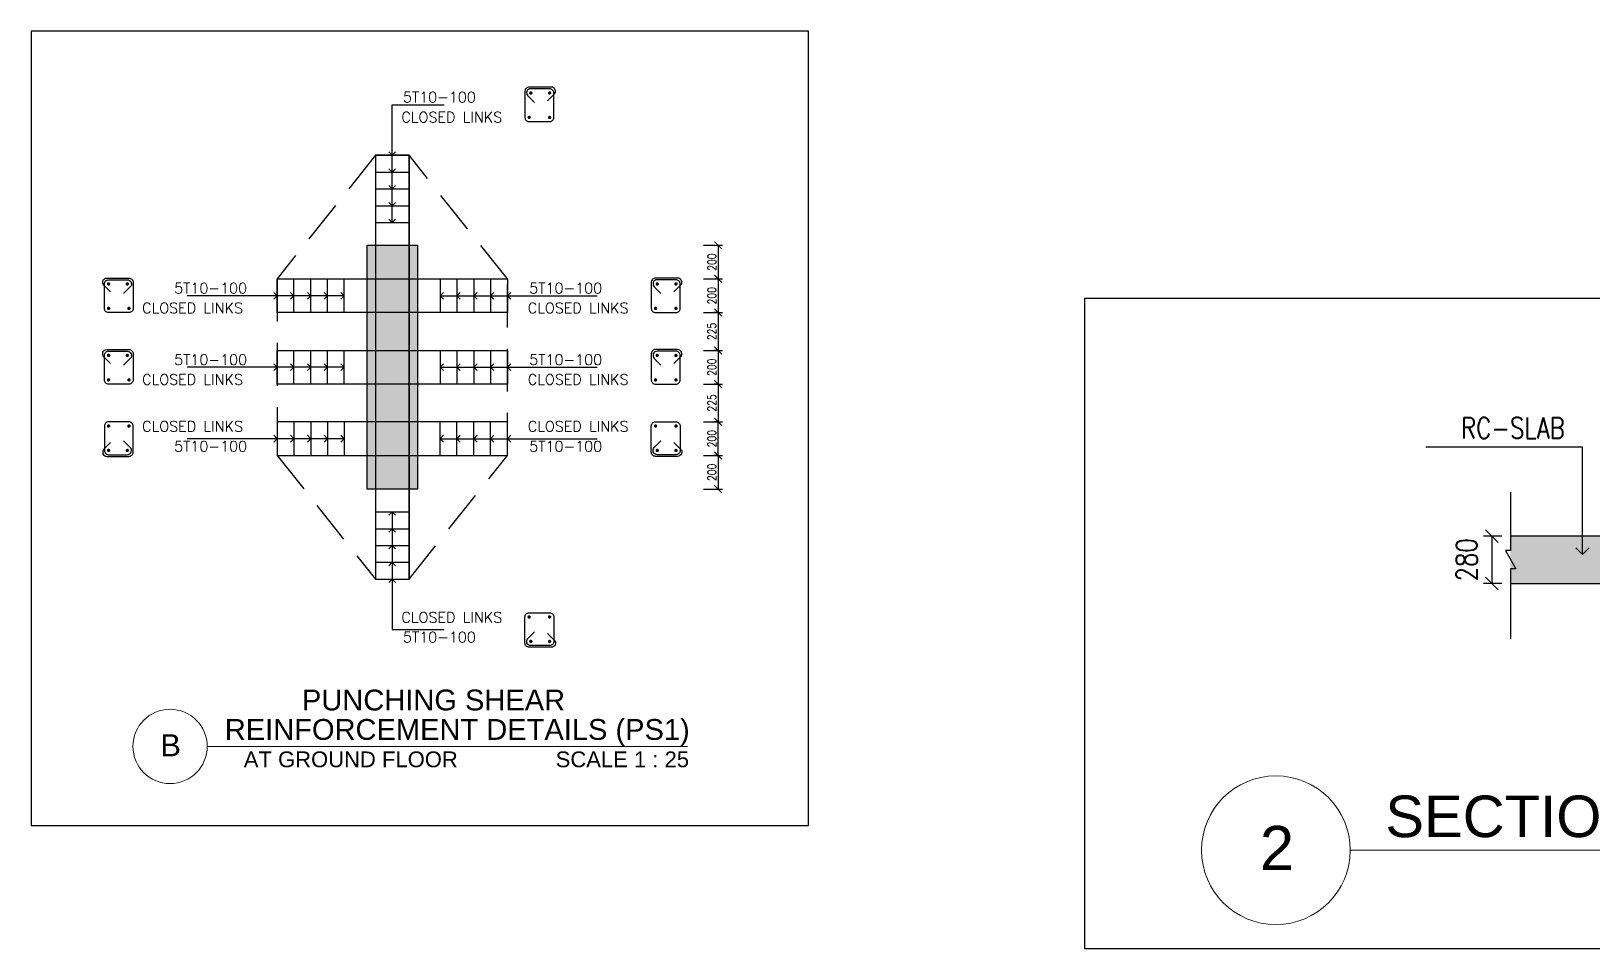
# Model space of a CAD drawing. Header units: inches. Extents: x -1387 to 66769, y -34670 to 11651.
# Drawn here: x 12350 to 21640, y -34027 to -28572 of the extents above; entities that cross this region are included whole.
import ezdxf
from ezdxf import colors
from ezdxf.entities.mleader import LeaderData, LeaderLine
from ezdxf.enums import TextEntityAlignment as Align
from ezdxf.math import Vec2, Vec3

# ---------------------------------------------------------------- set-up
doc = ezdxf.new("R2010")
doc.units = ezdxf.units.IN
doc.header["$MEASUREMENT"] = 0
doc.linetypes.add('2nd Basement Framing Plan$0$HIDDEN', pattern=[9.525, 6.35, -3.175])
for name, color, linetype in [('-frame', 1, 'Continuous'), ('2nd Basement Framing Plan$0$S-CONC-PATT', 250, 'Continuous'), ('2nd Basement Framing Plan$0$S-DT-DIMS', 7, 'Continuous'), ('2nd Basement Framing Plan$0$S-RBAR', 4, 'Continuous'), ('2nd Basement Framing Plan$0$S-RBAR-SEC', 4, 'Continuous'), ('2nd Basement Framing Plan$0$XS-DT-LEADER', 43, 'Continuous'), ('2nd Basement Framing Plan$0$XS-DT-TEXT', 91, 'Continuous'), ('3rd- Floor Framing Plan$0$S-CON-SEC', 2, 'Continuous'), ('3rd- Floor Framing Plan$0$S-DT-DIMS', 7, 'Continuous'), ('3rd- Floor Framing Plan$0$S-DT-LEADER', 43, 'Continuous'), ('3rd- Floor Framing Plan$0$S-DT-TEXT', 91, 'Continuous'), ('3rd- Floor Framing Plan$0$S-SLAB-EDGE', 3, 'Continuous'), ('3rd- Floor Framing Plan$0$S-SLAB-PATT', 8, 'Continuous')]:
    doc.layers.add(name, color=color, linetype=linetype)
doc.layers.add('2nd Basement Framing Plan$0$S-TEXT-SUB TITLE', color=2, linetype='Continuous', lineweight=9)
doc.layers.add('3rd- Floor Framing Plan$0$S-TEXT-SUB TITLE', color=2, linetype='Continuous', lineweight=9)
doc.styles.add('2nd Basement Framing Plan$0$APG ROMANS 0.80', font='romans.shx', dxfattribs={"width": 0.8})
doc.styles.add('2nd Basement Framing Plan$0$XS-DOME DETAILS$0$Arial', font='arial.ttf')
doc.styles.add('2nd Basement Framing Plan$0$XS-STAIR DETAILS$0$APG ROMANS 0.80', font='romans.shx', dxfattribs={"width": 0.8})
doc.styles.add('3rd- Floor Framing Plan$0$APG ROMANS 0.80', font='romans.shx', dxfattribs={"width": 0.8})
doc.styles.add('3rd- Floor Framing Plan$0$Arial', font='arial.ttf', dxfattribs={"width": 0.8})
doc.styles.get("Standard").update_dxf_attribs({"font": 'arial.ttf'})
doc.dimstyles.new('2nd Basement Framing Plan$0$APG-STR-25 DT', dxfattribs={"dimscale": 250, "dimtxt": 0.2, "dimasz": 0.18, "dimexe": 0.1, "dimexo": 0.1, "dimgap": 0.05, "dimtad": 1, "dimdec": 0, "dimrnd": 5, "dimzin": 3, "dimdsep": 46, "dimtxsty": '2nd Basement Framing Plan$0$APG ROMANS 0.80', "dimblk": '2nd Basement Framing Plan$0$_ARCHTICK', "dimcen": 0.05, "dimclrd": 256, "dimclre": 256, "dimclrt": 2, "dimadec": 0, "dimazin": 0, "dimtfac": 1, "dimtdec": 0, "dimtofl": 0, "dimtmove": 2, "dimatfit": 3, "dimfxl": 0.35, "dimfxlon": 1, "dimtolj": 1, "dimtzin": 0, "dimarcsym": 0})
doc.dimstyles.new('3rd- Floor Framing Plan$0$APG-STR-50 DT', dxfattribs={"dimscale": 500, "dimtxt": 0.25, "dimasz": 0.15, "dimexe": 0.1, "dimexo": 0.1, "dimgap": 0.05, "dimtad": 1, "dimdec": 0, "dimrnd": 5, "dimzin": 3, "dimdsep": 46, "dimtxsty": '3rd- Floor Framing Plan$0$APG ROMANS 0.80', "dimblk": '3rd- Floor Framing Plan$0$_Oblique', "dimcen": 0.05, "dimclrd": 256, "dimclre": 256, "dimclrt": 2, "dimadec": 0, "dimazin": 0, "dimtfac": 1, "dimtdec": 0, "dimtofl": 0, "dimtmove": 2, "dimatfit": 3, "dimfxl": 0.35, "dimfxlon": 1, "dimtolj": 1, "dimtzin": 0, "dimarcsym": 0})

# ---------------------------------------------------------------- blocks, each defined once
blk = doc.blocks.new('*U13')
at = {"color": 0}
blk.add_line((0.589, 0), (8.211, 0), dxfattribs=at)
blk.add_circle((0, 0), 0.589, dxfattribs=at)
at = {"style": '2nd Basement Framing Plan$0$XS-DOME DETAILS$0$Arial'}
blk.add_attdef('C', (0.868, 0.104), '', height=0.33, dxfattribs=at)
blk.add_attdef('A', text='', height=0.35, dxfattribs=at).set_placement((0.009, 0.018), align=Align.MIDDLE_CENTER)
blk.add_attdef('D', text='', height=0.25, dxfattribs=at).set_placement((8.233, -0.08), align=Align.TOP_RIGHT)
blk = doc.blocks.new('2nd Basement Framing Plan$0$XS-STAIR DETAILS$0$_Open90')
at = {"color": 4, "linetype": 'ByBlock', "lineweight": -2}
for p, q in [((0, 0), (-1, 0)), ((-0.5, 0.5), (0, 0)), ((0, 0), (-0.5, -0.5))]:
    blk.add_line(p, q, dxfattribs=at)
blk = doc.blocks.new('2nd Basement Framing Plan$0$_ARCHTICK')
at = {"color": 0, "linetype": 'ByBlock', "const_width": 0.15}
blk.add_lwpolyline([(-0.5, -0.5), (0.5, 0.5)], dxfattribs=at)
blk = doc.blocks.new('*D62')
at = {"layer": '2nd Basement Framing Plan$0$S-DT-DIMS', "lineweight": -2, "transparency": 16777216}
for p, q in [((16349.2, -30044.3), (16461.7, -30044.3)), ((16436.7, -30044.3), (16436.7, -30244.3)), ((16349.2, -30244.3), (16461.7, -30244.3))]:
    blk.add_line(p, q, dxfattribs=at)
at = {"layer": 'DEFPOINTS', "color": 0, "transparency": 16777216}
for p in [(15183, -30044.3), (15183, -30244.3), (16436.7, -30244.3)]:
    blk.add_point(p, dxfattribs=at)
at = {"layer": '2nd Basement Framing Plan$0$S-DT-DIMS', "lineweight": -2, "transparency": 16777216, "xscale": 45, "yscale": 45, "zscale": 45}
for p, rotation in [((16436.7, -30044.3), 90), ((16436.7, -30244.3), 270)]:
    blk.add_blockref('2nd Basement Framing Plan$0$_ARCHTICK', p, dxfattribs=dict(at, rotation=rotation))
at = {"layer": '2nd Basement Framing Plan$0$S-DT-DIMS', "color": 2, "transparency": 16777216, "insert": (16399.2, -30144.3), "char_height": 50, "attachment_point": 5, "rotation": 90, "style": '2nd Basement Framing Plan$0$APG ROMANS 0.80'}
blk.add_mtext('\\A1;200', dxfattribs=at)
blk = doc.blocks.new('*D63')
at = {"layer": '2nd Basement Framing Plan$0$S-DT-DIMS', "lineweight": -2, "transparency": 16777216}
for p, q in [((16349.2, -30469.3), (16461.7, -30469.3)), ((16436.7, -30469.3), (16436.7, -30669.3)), ((16349.2, -30669.3), (16461.7, -30669.3))]:
    blk.add_line(p, q, dxfattribs=at)
at = {"layer": 'DEFPOINTS', "color": 0, "transparency": 16777216}
for p in [(15183, -30469.3), (15183, -30669.3), (16436.7, -30669.3)]:
    blk.add_point(p, dxfattribs=at)
at = {"layer": '2nd Basement Framing Plan$0$S-DT-DIMS', "lineweight": -2, "transparency": 16777216, "xscale": 45, "yscale": 45, "zscale": 45}
for p, rotation in [((16436.7, -30469.3), 90), ((16436.7, -30669.3), 270)]:
    blk.add_blockref('2nd Basement Framing Plan$0$_ARCHTICK', p, dxfattribs=dict(at, rotation=rotation))
at = {"layer": '2nd Basement Framing Plan$0$S-DT-DIMS', "color": 2, "transparency": 16777216, "insert": (16399.2, -30569.3), "char_height": 50, "attachment_point": 5, "rotation": 90, "style": '2nd Basement Framing Plan$0$APG ROMANS 0.80'}
blk.add_mtext('\\A1;200', dxfattribs=at)
blk = doc.blocks.new('*D59')
at = {"layer": '2nd Basement Framing Plan$0$S-DT-DIMS', "lineweight": -2, "transparency": 16777216}
for p, q in [((16349.2, -30894.3), (16461.7, -30894.3)), ((16436.7, -31094.3), (16436.7, -30894.3)), ((16349.2, -31094.3), (16461.7, -31094.3))]:
    blk.add_line(p, q, dxfattribs=at)
at = {"layer": 'DEFPOINTS', "color": 0, "transparency": 16777216}
for p in [(15183, -30894.3), (16436.7, -30894.3), (15183, -31094.3)]:
    blk.add_point(p, dxfattribs=at)
at = {"layer": '2nd Basement Framing Plan$0$S-DT-DIMS', "lineweight": -2, "transparency": 16777216, "xscale": 45, "yscale": 45, "zscale": 45}
for p, rotation in [((16436.7, -30894.3), 90), ((16436.7, -31094.3), 270)]:
    blk.add_blockref('2nd Basement Framing Plan$0$_ARCHTICK', p, dxfattribs=dict(at, rotation=rotation))
at = {"layer": '2nd Basement Framing Plan$0$S-DT-DIMS', "color": 2, "transparency": 16777216, "insert": (16399.2, -30994.3), "char_height": 50, "attachment_point": 5, "rotation": 90, "style": '2nd Basement Framing Plan$0$APG ROMANS 0.80'}
blk.add_mtext('\\A1;200', dxfattribs=at)
blk = doc.blocks.new('*D60')
at = {"layer": '2nd Basement Framing Plan$0$S-DT-DIMS', "lineweight": -2, "transparency": 16777216}
for p, q in [((16349.2, -29844.3), (16461.7, -29844.3)), ((16436.7, -29844.3), (16436.7, -30044.3)), ((16349.2, -30044.3), (16461.7, -30044.3))]:
    blk.add_line(p, q, dxfattribs=at)
at = {"layer": 'DEFPOINTS', "color": 0, "transparency": 16777216}
for p in [(14648, -29844.3, 0), (14648, -30044.3, 0), (16436.7, -30044.3)]:
    blk.add_point(p, dxfattribs=at)
at = {"layer": '2nd Basement Framing Plan$0$S-DT-DIMS', "lineweight": -2, "transparency": 16777216, "xscale": 45, "yscale": 45, "zscale": 45}
for p, rotation in [((16436.7, -29844.3), 90), ((16436.7, -30044.3), 270)]:
    blk.add_blockref('2nd Basement Framing Plan$0$_ARCHTICK', p, dxfattribs=dict(at, rotation=rotation))
at = {"layer": '2nd Basement Framing Plan$0$S-DT-DIMS', "color": 2, "transparency": 16777216, "insert": (16399.2, -29944.3), "char_height": 50, "attachment_point": 5, "rotation": 90, "style": '2nd Basement Framing Plan$0$APG ROMANS 0.80'}
blk.add_mtext('\\A1;200', dxfattribs=at)
blk = doc.blocks.new('*D57')
at = {"layer": '2nd Basement Framing Plan$0$S-DT-DIMS', "lineweight": -2, "transparency": 16777216}
for p, q in [((16436.7, -30244.3), (16411.7, -30244.3)), ((16436.7, -30244.3), (16436.7, -30469.3)), ((16436.7, -30469.3), (16411.7, -30469.3))]:
    blk.add_line(p, q, dxfattribs=at)
at = {"layer": 'DEFPOINTS', "color": 0, "transparency": 16777216}
for p in [(16436.7, -30244.3, 0), (16436.7, -30469.3, 0), (16436.7, -30469.3)]:
    blk.add_point(p, dxfattribs=at)
at = {"layer": '2nd Basement Framing Plan$0$S-DT-DIMS', "lineweight": -2, "transparency": 16777216, "xscale": 45, "yscale": 45, "zscale": 45}
for p, rotation in [((16436.7, -30244.3), 90), ((16436.7, -30469.3), 270)]:
    blk.add_blockref('2nd Basement Framing Plan$0$_ARCHTICK', p, dxfattribs=dict(at, rotation=rotation))
at = {"layer": '2nd Basement Framing Plan$0$S-DT-DIMS', "color": 2, "transparency": 16777216, "insert": (16399.2, -30356.8), "char_height": 50, "attachment_point": 5, "rotation": 90, "style": '2nd Basement Framing Plan$0$APG ROMANS 0.80'}
blk.add_mtext('\\A1;225', dxfattribs=at)
blk = doc.blocks.new('*D58')
at = {"layer": '2nd Basement Framing Plan$0$S-DT-DIMS', "lineweight": -2, "transparency": 16777216}
for p, q in [((16436.7, -30669.3), (16411.7, -30669.3)), ((16436.7, -30669.3), (16436.7, -30894.3)), ((16436.7, -30894.3), (16411.7, -30894.3))]:
    blk.add_line(p, q, dxfattribs=at)
at = {"layer": 'DEFPOINTS', "color": 0, "transparency": 16777216}
for p in [(16436.7, -30669.3, 0), (16436.7, -30894.3, 0), (16436.7, -30894.3)]:
    blk.add_point(p, dxfattribs=at)
at = {"layer": '2nd Basement Framing Plan$0$S-DT-DIMS', "lineweight": -2, "transparency": 16777216, "xscale": 45, "yscale": 45, "zscale": 45}
for p, rotation in [((16436.7, -30669.3), 90), ((16436.7, -30894.3), 270)]:
    blk.add_blockref('2nd Basement Framing Plan$0$_ARCHTICK', p, dxfattribs=dict(at, rotation=rotation))
at = {"layer": '2nd Basement Framing Plan$0$S-DT-DIMS', "color": 2, "transparency": 16777216, "insert": (16399.2, -30781.8), "char_height": 50, "attachment_point": 5, "rotation": 90, "style": '2nd Basement Framing Plan$0$APG ROMANS 0.80'}
blk.add_mtext('\\A1;225', dxfattribs=at)
blk = doc.blocks.new('*D61')
at = {"layer": '2nd Basement Framing Plan$0$S-DT-DIMS', "lineweight": -2, "transparency": 16777216}
for p, q in [((16436.7, -31094.3), (16411.7, -31094.3)), ((16436.7, -31094.3), (16436.7, -31294.3)), ((16349.2, -31294.3), (16461.7, -31294.3))]:
    blk.add_line(p, q, dxfattribs=at)
at = {"layer": 'DEFPOINTS', "color": 0, "transparency": 16777216}
for p in [(16436.7, -31094.3, 0), (14648, -31294.3, 0), (16436.7, -31294.3)]:
    blk.add_point(p, dxfattribs=at)
at = {"layer": '2nd Basement Framing Plan$0$S-DT-DIMS', "lineweight": -2, "transparency": 16777216, "xscale": 45, "yscale": 45, "zscale": 45}
for p, rotation in [((16436.7, -31094.3), 90), ((16436.7, -31294.3), 270)]:
    blk.add_blockref('2nd Basement Framing Plan$0$_ARCHTICK', p, dxfattribs=dict(at, rotation=rotation))
at = {"layer": '2nd Basement Framing Plan$0$S-DT-DIMS', "color": 2, "transparency": 16777216, "insert": (16399.2, -31194.3), "char_height": 50, "attachment_point": 5, "rotation": 90, "style": '2nd Basement Framing Plan$0$APG ROMANS 0.80'}
blk.add_mtext('\\A1;200', dxfattribs=at)
blk = doc.blocks.new('*U68')
at = {"color": 0}
blk.add_line((0.737, 0), (7.463, 0), dxfattribs=at)
blk.add_circle((0, 0), 0.737, dxfattribs=at)
at = {"style": '3rd- Floor Framing Plan$0$Arial'}
blk.add_attdef('C', (1.085, 0.13), '', height=0.412, dxfattribs=at)
blk.add_attdef('A', text='', height=0.438, dxfattribs=at).set_placement((0.011, 0.022), align=Align.MIDDLE_CENTER)
blk.add_attdef('D', text='', height=0.312, dxfattribs=at).set_placement((7.491, -0.1), align=Align.TOP_RIGHT)
blk = doc.blocks.new('3rd- Floor Framing Plan$0$_Open90')
at = {"color": 0, "linetype": 'ByBlock', "lineweight": -2}
for p, q in [((0, 0), (-1, 0)), ((-0.5, 0.5), (0, 0)), ((0, 0), (-0.5, -0.5))]:
    blk.add_line(p, q, dxfattribs=at)
blk = doc.blocks.new('3rd- Floor Framing Plan$0$_Oblique')
at = {"color": 0, "linetype": 'ByBlock', "lineweight": -2}
blk.add_line((-0.5, -0.5), (0.5, 0.5), dxfattribs=at)
blk = doc.blocks.new('*D74')
at = {"layer": '3rd- Floor Framing Plan$0$S-DT-DIMS', "lineweight": -2, "transparency": 16777216}
for p, q in [((21099.6, -31574.5), (20990.1, -31574.5)), ((21040.1, -31574.5), (21040.1, -31854.5)), ((21099.6, -31854.5), (20990.1, -31854.5))]:
    blk.add_line(p, q, dxfattribs=at)
at = {"layer": 'DEFPOINTS', "color": 0, "transparency": 16777216}
for p in [(21149.6, -31574.5), (21040.1, -31854.5), (21149.6, -31854.5)]:
    blk.add_point(p, dxfattribs=at)
at = {"layer": '3rd- Floor Framing Plan$0$S-DT-DIMS', "lineweight": -2, "transparency": 16777216, "xscale": 75, "yscale": 75, "zscale": 75}
for p, rotation in [((21040.1, -31574.5), 90), ((21040.1, -31854.5), 270)]:
    blk.add_blockref('3rd- Floor Framing Plan$0$_Oblique', p, dxfattribs=dict(at, rotation=rotation))
at = {"layer": '3rd- Floor Framing Plan$0$S-DT-DIMS', "color": 2, "transparency": 16777216, "insert": (20890.1, -31714.5), "char_height": 125, "attachment_point": 5, "rotation": 90, "style": '3rd- Floor Framing Plan$0$APG ROMANS 0.80'}
blk.add_mtext('\\A1;280', dxfattribs=at)

msp = doc.modelspace()

# ---------------------------------------------------------------- hatches: boundary and pattern name
at = {"layer": '2nd Basement Framing Plan$0$S-CONC-PATT'}
h = msp.add_hatch(color=256, dxfattribs=at)
h.dxf.hatch_style = 1
h.paths.add_polyline_path([(14648, -29844.3), (14348, -29844.3), (14348, -31294.3), (14648, -31294.3)])
at = {"layer": '3rd- Floor Framing Plan$0$S-SLAB-PATT'}
h = msp.add_hatch(color=256, dxfattribs=at)
h.dxf.hatch_style = 1
h.paths.add_polyline_path([(21149.6, -31574.5), (21977.3, -31574.5), (21977.3, -31854.5), (21149.6, -31854.5)])

# ---------------------------------------------------------------- linework, layer by layer
at = {"layer": '-frame', "elevation": 0}
msp.add_lwpolyline([(14348, -29844.3), (14648, -29844.3), (14648, -31294.3), (14348, -31294.3)], close=True, dxfattribs=at)
at = {"color": 2, "linetype": '2nd Basement Framing Plan$0$HIDDEN', "ltscale": 40, "elevation": 0}
msp.add_lwpolyline([(14398, -29309.3), (13813, -30044.3), (13813, -31094.3), (14398, -31829.3), (14598, -31829.3), (15183, -31094.3), (15183, -30044.3), (14598, -29309.3), (14398, -29309.3)], dxfattribs=at)
at = {"layer": '2nd Basement Framing Plan$0$S-RBAR'}
for p, q in [((14398, -29309.3, 0), (14398, -31829.3, 0)), ((14598, -31829.3, 0), (14598, -29309.3, 0)), ((14598, -29309.3, 0), (14598, -31829.3, 0)), ((13813, -30044.3, 0), (15183, -30044.3, 0)), ((15183, -30244.3, 0), (13813, -30244.3, 0)), ((13813, -30469.3, 0), (15183, -30469.3, 0)), ((15183, -30669.3, 0), (13813, -30669.3, 0)), ((15183, -30894.3, 0), (13813, -30894.3, 0)), ((13813, -31094.3, 0), (15183, -31094.3, 0))]:
    msp.add_line(p, q, dxfattribs=at)
at = {"layer": '2nd Basement Framing Plan$0$S-RBAR', "elevation": 0}
for points in [[(15422, -28986.3), (15461.7, -28946.6, 0.668179), (15444, -28903.9), (15312.5, -28903.9, 0.414214), (15287.5, -28928.9), (15287.5, -29084.3, 0.414214), (15312.5, -29109.3), (15434, -29109.3, 0.414214), (15459, -29084.3), (15459, -28938.9, 0.414214), (15434, -28913.9), (15322.5, -28913.9, 0.668179), (15304.9, -28956.6), (15344.6, -28996.3)], [(12822.4, -30121.7), (12782.7, -30082, -0.668179), (12800.4, -30039.3), (12931.8, -30039.3, -0.414214), (12956.8, -30064.3), (12956.8, -30219.6, -0.414214), (12931.8, -30244.6), (12810.4, -30244.6, -0.414214), (12785.4, -30219.6), (12785.4, -30074.3, -0.414214), (12810.4, -30049.3), (12921.8, -30049.3, -0.668179), (12939.5, -30092), (12899.8, -30131.7)], [(16173.7, -30121.7), (16213.4, -30082, 0.668179), (16195.7, -30039.3), (16064.2, -30039.3, 0.414214), (16039.2, -30064.3), (16039.2, -30219.6, 0.414214), (16064.2, -30244.6), (16185.7, -30244.6, 0.414214), (16210.7, -30219.6), (16210.7, -30074.3, 0.414214), (16185.7, -30049.3), (16074.2, -30049.3, 0.668179), (16056.5, -30092), (16096.2, -30131.7)], [(12822.4, -30546.7), (12782.7, -30507, -0.668179), (12800.4, -30464.3), (12931.8, -30464.3, -0.414214), (12956.8, -30489.3), (12956.8, -30644.6, -0.414214), (12931.8, -30669.6), (12810.4, -30669.6, -0.414214), (12785.4, -30644.6), (12785.4, -30499.3, -0.414214), (12810.4, -30474.3), (12921.8, -30474.3, -0.668179), (12939.5, -30517), (12899.8, -30556.7)], [(16173.7, -30546.7), (16213.4, -30507, 0.668179), (16195.7, -30464.3), (16064.2, -30464.3, 0.414214), (16039.2, -30489.3), (16039.2, -30644.6, 0.414214), (16064.2, -30669.6), (16185.7, -30669.6, 0.414214), (16210.7, -30644.6), (16210.7, -30499.3, 0.414214), (16185.7, -30474.3), (16074.2, -30474.3, 0.668179), (16056.5, -30517), (16096.2, -30556.7)], [(12822.4, -31016.9), (12782.7, -31056.6, 0.668179), (12800.4, -31099.3), (12931.8, -31099.3, 0.414214), (12956.8, -31074.3), (12956.8, -30919, 0.414214), (12931.8, -30894), (12810.4, -30894, 0.414214), (12785.4, -30919), (12785.4, -31064.3, 0.414214), (12810.4, -31089.3), (12921.8, -31089.3, 0.668179), (12939.5, -31046.6), (12899.8, -31006.9)], [(16173.7, -31016.9), (16213.4, -31056.6, -0.668179), (16195.7, -31099.3), (16064.2, -31099.3, -0.414214), (16039.2, -31074.3), (16039.2, -30919, -0.414214), (16064.2, -30894), (16185.7, -30894, -0.414214), (16210.7, -30919), (16210.7, -31064.3, -0.414214), (16185.7, -31089.3), (16074.2, -31089.3, -0.668179), (16056.5, -31046.6), (16096.2, -31006.9)], [(15422, -32152.3), (15461.7, -32192, -0.668179), (15444, -32234.6), (15312.5, -32234.6, -0.414214), (15287.5, -32209.6), (15287.5, -32054.3, -0.414214), (15312.5, -32029.3), (15434, -32029.3, -0.414214), (15459, -32054.3), (15459, -32199.6, -0.414214), (15434, -32224.6), (15322.5, -32224.6, -0.668179), (15304.9, -32182), (15344.6, -32142.3)]]:
    msp.add_lwpolyline(points, format="xyb", dxfattribs=at)
for points in [[(14398, -29309.3), (14598, -29309.3)], [(14398, -29409.3), (14598, -29409.3)], [(14398, -29509.3), (14598, -29509.3)], [(14398, -29609.3), (14598, -29609.3)], [(14398, -29709.3), (14598, -29709.3)], [(13813, -30244.3), (13813, -30044.3)], [(13913, -30244.3), (13913, -30044.3)], [(14013, -30244.3), (14013, -30044.3)], [(14113, -30244.3), (14113, -30044.3)], [(14213, -30244.3), (14213, -30044.3)], [(14783, -30044.3), (14783, -30244.3)], [(14883, -30044.3), (14883, -30244.3)], [(14983, -30044.3), (14983, -30244.3)], [(15083, -30044.3), (15083, -30244.3)], [(15183, -30044.3), (15183, -30244.3)], [(13813, -30669.3), (13813, -30469.3)], [(13913, -30669.3), (13913, -30469.3)], [(14013, -30669.3), (14013, -30469.3)], [(14113, -30669.3), (14113, -30469.3)], [(14213, -30669.3), (14213, -30469.3)], [(14783, -30469.3), (14783, -30669.3)], [(14883, -30469.3), (14883, -30669.3)], [(14983, -30469.3), (14983, -30669.3)], [(15083, -30469.3), (15083, -30669.3)], [(15183, -30469.3), (15183, -30669.3)], [(13813, -30894.3), (13813, -31094.3)], [(13913, -30894.3), (13913, -31094.3)], [(14013, -30894.3), (14013, -31094.3)], [(14113, -30894.3), (14113, -31094.3)], [(14213, -30894.3), (14213, -31094.3)], [(14783, -31094.3), (14783, -30894.3)], [(14883, -31094.3), (14883, -30894.3)], [(14983, -31094.3), (14983, -30894.3)], [(15083, -31094.3), (15083, -30894.3)], [(15183, -31094.3), (15183, -30894.3)], [(14398, -31429.3), (14598, -31429.3)], [(14398, -31529.3), (14598, -31529.3)], [(14398, -31629.3), (14598, -31629.3)], [(14398, -31729.3), (14598, -31729.3)], [(14398, -31829.3), (14598, -31829.3)]]:
    msp.add_lwpolyline(points, dxfattribs=at)
at = {"layer": '2nd Basement Framing Plan$0$S-RBAR-SEC', "const_width": 10, "elevation": 0}
for points in [[(15322.5, -28943.9, 1), (15322.5, -28933.9, 1)], [(15434, -28943.9, -1), (15434, -28933.9, -1)], [(15312.5, -29089.3, 1), (15312.5, -29079.3, 1)], [(15434, -29089.3, -1), (15434, -29079.3, -1)], [(12810.4, -30079.3, 1), (12810.4, -30069.3, 1)], [(12921.8, -30079.3, -1), (12921.8, -30069.3, -1)], [(16074.2, -30079.3, 1), (16074.2, -30069.3, 1)], [(16185.7, -30079.3, -1), (16185.7, -30069.3, -1)], [(12810.4, -30224.6, 1), (12810.4, -30214.6, 1)], [(12931.8, -30224.6, -1), (12931.8, -30214.6, -1)], [(16064.2, -30224.6, 1), (16064.2, -30214.6, 1)], [(16185.7, -30224.6, -1), (16185.7, -30214.6, -1)], [(12810.4, -30504.3, 1), (12810.4, -30494.3, 1)], [(12921.8, -30504.3, -1), (12921.8, -30494.3, -1)], [(16074.2, -30504.3, 1), (16074.2, -30494.3, 1)], [(16185.7, -30504.3, -1), (16185.7, -30494.3, -1)], [(12810.4, -30649.6, 1), (12810.4, -30639.6, 1)], [(12931.8, -30649.6, -1), (12931.8, -30639.6, -1)], [(16064.2, -30649.6, 1), (16064.2, -30639.6, 1)], [(16185.7, -30649.6, -1), (16185.7, -30639.6, -1)], [(12810.4, -30914, -1), (12810.4, -30924, -1)], [(12931.8, -30914, 1), (12931.8, -30924, 1)], [(16064.2, -30914, -1), (16064.2, -30924, -1)], [(16185.7, -30914, 1), (16185.7, -30924, 1)], [(12810.4, -31059.3, -1), (12810.4, -31069.3, -1)], [(12921.8, -31059.3, 1), (12921.8, -31069.3, 1)], [(16074.2, -31059.3, -1), (16074.2, -31069.3, -1)], [(16185.7, -31059.3, 1), (16185.7, -31069.3, 1)], [(15312.5, -32049.3, -1), (15312.5, -32059.3, -1)], [(15434, -32049.3, 1), (15434, -32059.3, 1)], [(15322.5, -32194.6, -1), (15322.5, -32204.6, -1)], [(15434, -32194.6, 1), (15434, -32204.6, 1)]]:
    msp.add_lwpolyline(points, format="xyb", close=True, dxfattribs=at)
at = {"layer": '3rd- Floor Framing Plan$0$S-CON-SEC', "ltscale": 0.25}
msp.add_lwpolyline([(21149.6, -31312.9), (21149.6, -31660), (21121.6, -31660), (21182.6, -31768.8), (21149.6, -31768.8), (21149.6, -32184)], dxfattribs=at)
at = {"layer": '3rd- Floor Framing Plan$0$S-CON-SEC'}
msp.add_lwpolyline([(21149.6, -31854.5), (21777.3, -31854.5), (21777.3, -31974.5), (21977.3, -31974.5), (21977.3, -31374.5), (21777.1, -31374.5), (21777.1, -31574.5), (21149.6, -31574.5)], dxfattribs=at)
at = {"layer": '3rd- Floor Framing Plan$0$S-SLAB-EDGE', "ltscale": 0.01}
msp.add_lwpolyline([(18617.7, -30159.2), (24564.6, -30159.2), (24564.6, -34027), (18617.7, -34027)], close=True, dxfattribs=at)
at = {"layer": 'DEFPOINTS', "color": 5, "lineweight": 30, "ltscale": 0.01}
msp.add_lwpolyline([(16974.7, -28571.7), (12350.4, -28571.7), (12350.4, -33293.7), (16974.7, -33293.7)], close=True, dxfattribs=at)

# ---------------------------------------------------------------- block references
at = {"layer": '2nd Basement Framing Plan$0$S-TEXT-SUB TITLE', "color": 4, "xscale": 375, "yscale": 375, "zscale": 375}
msp.add_blockref('*U13', (13176.3, -32823.9), dxfattribs=at).add_auto_attribs({'D': 'AT GROUND FLOOR                SCALE 1 : 25', 'A': 'B', 'C': 'REINFORCEMENT DETAILS (PS1)'})
at = {"layer": '2nd Basement Framing Plan$0$XS-DT-LEADER', "lineweight": -2, "yscale": 40, "zscale": 40}
for p, xscale, rotation in [((14498, -29309.3, 0), 40, 270.0000000000024), ((14498, -29409.3, 0), 40, 270.0000000000024), ((14498, -29509.3, 0), 40, 270.0000000000024), ((14498, -29609.3, 0), 40, 270.0000000000024), ((13813, -30994.3, 0), -40, 180), ((13913, -30994.3, 0), -40, 180), ((14013, -30994.3, 0), -40, 180), ((14113, -30994.3, 0), -40, 180), ((14883, -30994.3, 0), 40, 180), ((14983, -30994.3, 0), 40, 180), ((15083, -30994.3, 0), 40, 180), ((15183, -30994.3, 0), 40, 180), ((14498, -31529.3, 0), -40, 269.9999999999976), ((14498, -31629.3, 0), -40, 269.9999999999976), ((14498, -31729.3, 0), -40, 269.9999999999976), ((14498, -31829.3, 0), -40, 269.9999999999976)]:
    msp.add_blockref('2nd Basement Framing Plan$0$XS-STAIR DETAILS$0$_Open90', p, dxfattribs=dict(at, xscale=xscale, rotation=rotation))
for p, xscale in [((13813, -30144.3, 0), 40), ((13913, -30144.3, 0), 40), ((14013, -30144.3, 0), 40), ((14113, -30144.3, 0), 40), ((14883, -30144.3, 0), -40), ((14983, -30144.3, 0), -40), ((15083, -30144.3, 0), -40), ((15183, -30144.3, 0), -40), ((13813, -30569.3, 0), 40), ((13913, -30569.3, 0), 40), ((14013, -30569.3, 0), 40), ((14113, -30569.3, 0), 40), ((14883, -30569.3, 0), -40), ((14983, -30569.3, 0), -40), ((15083, -30569.3, 0), -40), ((15183, -30569.3, 0), -40)]:
    msp.add_blockref('2nd Basement Framing Plan$0$XS-STAIR DETAILS$0$_Open90', p, dxfattribs=dict(at, xscale=xscale))
at = {"layer": '3rd- Floor Framing Plan$0$S-TEXT-SUB TITLE', "color": 4, "xscale": 600, "yscale": 600, "zscale": 600}
msp.add_blockref('*U68', (19754.7, -33441.3), dxfattribs=at).add_auto_attribs({'D': 'SCALE 1 : 50', 'A': '2', 'C': 'SECTION (2-2)'})

# ---------------------------------------------------------------- texts
at = {"layer": '2nd Basement Framing Plan$0$S-TEXT-SUB TITLE', "style": '2nd Basement Framing Plan$0$XS-DOME DETAILS$0$Arial'}
msp.add_text('PUNCHING SHEAR', height=123.75, dxfattribs=at).set_placement((13960.9, -32609.9))
at = {"layer": '2nd Basement Framing Plan$0$XS-DT-TEXT', "style": '2nd Basement Framing Plan$0$XS-STAIR DETAILS$0$APG ROMANS 0.80'}
for s, p in [('5T10-100', (14561.5, -28963.9, 0)), ('CLOSED LINKS', (14552.5, -29082.3, 0)), ('5T10-100', (13200.7, -30099.3, 0)), ('5T10-100', (15313.1, -30099.3, 0)), ('CLOSED LINKS', (13010.3, -30217.6, 0)), ('CLOSED LINKS', (15304.2, -30217.6, 0)), ('5T10-100', (13200.7, -30524.3, 0)), ('5T10-100', (15313.1, -30524.3, 0)), ('CLOSED LINKS', (13010.3, -30642.6, 0)), ('CLOSED LINKS', (15304.2, -30642.6, 0)), ('CLOSED LINKS', (13010.3, -30921, 0)), ('CLOSED LINKS', (15304.2, -30921, 0)), ('5T10-100', (13200.7, -31039.3, 0)), ('5T10-100', (15313.1, -31039.3, 0)), ('CLOSED LINKS', (14552.5, -32056.3, 0)), ('5T10-100', (14561.5, -32174.6, 0))]:
    msp.add_text(s, height=62.5, dxfattribs=at).set_placement(p, align=Align.MIDDLE_LEFT)
at = {"layer": '3rd- Floor Framing Plan$0$S-DT-TEXT', "style": '3rd- Floor Framing Plan$0$APG ROMANS 0.80', "width": 0.8}
msp.add_text('RC-SLAB', height=125, dxfattribs=at).set_placement((20856.1, -30993.8))

# ---------------------------------------------------------------- dimensions: what is measured, and where the dimension line sits
at = {"layer": '2nd Basement Framing Plan$0$S-DT-DIMS'}
for base, p1, p2, picture, middle in [((16436.7, -30044.3), (14648, -29844.3, 0), (14648, -30044.3, 0), '*D60', (16399.2, -29944.3)), ((16436.7, -30469.3), (16436.7, -30244.3, 0), (16436.7, -30469.3, 0), '*D57', (16399.2, -30356.8)), ((16436.7, -30894.3), (16436.7, -30669.3, 0), (16436.7, -30894.3, 0), '*D58', (16399.2, -30781.8)), ((16436.7, -31294.3), (16436.7, -31094.3, 0), (14648, -31294.3, 0), '*D61', (16399.2, -31194.3))]:
    dim = msp.add_linear_dim(base=base, p1=p1, p2=p2, angle=90, dimstyle='2nd Basement Framing Plan$0$APG-STR-25 DT', dxfattribs=at)
    dim.commit()
    dim.dimension.update_dxf_attribs({"geometry": picture, "text_midpoint": middle})
for base, p1, p2, angle, picture, middle in [((16436.7, -30244.3, 0), (15183, -30044.3, 0), (15183, -30244.3, 0), 90, '*D62', (16399.2, -30144.3, 0)), ((16436.7, -30669.3, 0), (15183, -30469.3, 0), (15183, -30669.3, 0), 90, '*D63', (16399.2, -30569.3, 0)), ((16436.7, -30894.3, 0), (15183, -31094.3, 0), (15183, -30894.3, 0), 270, '*D59', (16399.2, -30994.3, 0))]:
    dim = msp.add_linear_dim(base=base, p1=p1, p2=p2, angle=angle, dimstyle='2nd Basement Framing Plan$0$APG-STR-25 DT', override={"dimarcsym": 1}, dxfattribs=at)
    dim.commit()
    dim.dimension.update_dxf_attribs({"geometry": picture, "text_midpoint": middle})
at = {"layer": '3rd- Floor Framing Plan$0$S-DT-DIMS'}
dim = msp.add_linear_dim(base=(21040.1, -31854.5), p1=(21149.6, -31574.5), p2=(21149.6, -31854.5), angle=90, dimstyle='3rd- Floor Framing Plan$0$APG-STR-50 DT', dxfattribs=at)
dim.commit()
dim.dimension.update_dxf_attribs({"geometry": '*D74', "text_midpoint": (20890.1, -31714.5)})

# ---------------------------------------------------------------- leaders
at = {"layer": '2nd Basement Framing Plan$0$XS-DT-LEADER'}
ml = msp.add_multileader_mtext('Standard', dxfattribs=at)
ml.set_content('')
ml.set_leader_properties(color=256)
ml.set_arrow_properties(name='2nd Basement Framing Plan$0$XS-STAIR DETAILS$0$_Open90')
ml.build(insert=Vec2(0, 0))
ml.multileader.update_dxf_attribs({"has_dogleg": 0, "dogleg_length": 0.36, "arrow_head_size": 40, "scale": 500})
ctx = ml.context
ctx.base_point, ctx.scale, ctx.char_height, ctx.arrow_head_size, ctx.landing_gap_size, ctx.plane_origin, ctx.plane_x_axis, ctx.plane_y_axis = Vec3(14807.2, -29008.9, 0), 500, 45, 40, 22.5, Vec3(13552.7, -27070.9, 0), Vec3(-1, 0), Vec3(0, -1)
notes = []
notes.append((ctx, [(1, (1, 1, 0), (14627.2, -29008.9, 0), (1, 0), 180, [(0, [(14498, -29709.3, 0), (14498, -29008.9, 0)], 0, [])])]))
ctx.mtext, ml.multileader.dxf.content_type = None, 0
ml = msp.add_multileader_mtext('Standard', dxfattribs=at)
ml.set_content('')
ml.set_leader_properties(color=256)
ml.set_arrow_properties(name='2nd Basement Framing Plan$0$XS-STAIR DETAILS$0$_Open90')
ml.build(insert=Vec2(0, 0))
ml.multileader.update_dxf_attribs({"has_dogleg": 0, "dogleg_length": 0.36, "arrow_head_size": 40, "scale": 500})
ctx = ml.context
ctx.base_point, ctx.scale, ctx.char_height, ctx.arrow_head_size, ctx.landing_gap_size, ctx.plane_origin, ctx.plane_x_axis, ctx.plane_y_axis = Vec3(13278, -30144.3, 0), 500, 45, 40, 22.5, Vec3(12700, -30360.3, 0), Vec3(0, 1), Vec3(-1, 0)
ctx.text_align_type = 2
notes.append((ctx, [(1, (1, 1, 0), (13278, -30324.3, 0), (0, 1), 180, [(0, [(14213, -30144.3, 0), (13278, -30144.3, 0)], 0, [])])]))
ctx.mtext, ml.multileader.dxf.content_type = None, 0
ml = msp.add_multileader_mtext('Standard', dxfattribs=at)
ml.set_content('')
ml.set_leader_properties(color=256)
ml.set_arrow_properties(name='2nd Basement Framing Plan$0$XS-STAIR DETAILS$0$_Open90')
ml.build(insert=Vec2(0, 0))
ml.multileader.update_dxf_attribs({"has_dogleg": 0, "dogleg_length": 0.36, "arrow_head_size": 40, "scale": 500})
ctx = ml.context
ctx.base_point, ctx.scale, ctx.char_height, ctx.arrow_head_size, ctx.landing_gap_size, ctx.plane_origin, ctx.plane_x_axis, ctx.plane_y_axis = Vec3(15718, -30144.3, 0), 500, 45, 40, 22.5, Vec3(16296.1, -30360.3, 0), Vec3(0, 1), Vec3(-1, 0)
ctx.text_align_type = 2
notes.append((ctx, [(1, (1, 1, 0), (15718, -30324.3, 0), (0, 1), 180, [(0, [(14783, -30144.3, 0), (15718, -30144.3, 0)], 0, [])])]))
ctx.mtext, ml.multileader.dxf.content_type = None, 0
ml = msp.add_multileader_mtext('Standard', dxfattribs=at)
ml.set_content('')
ml.set_leader_properties(color=256)
ml.set_arrow_properties(name='2nd Basement Framing Plan$0$XS-STAIR DETAILS$0$_Open90')
ml.build(insert=Vec2(0, 0))
ml.multileader.update_dxf_attribs({"has_dogleg": 0, "dogleg_length": 0.36, "arrow_head_size": 40, "scale": 500})
ctx = ml.context
ctx.base_point, ctx.scale, ctx.char_height, ctx.arrow_head_size, ctx.landing_gap_size, ctx.plane_origin, ctx.plane_x_axis, ctx.plane_y_axis = Vec3(13278, -30569.3, 0), 500, 45, 40, 22.5, Vec3(12700, -30785.3, 0), Vec3(0, 1), Vec3(-1, 0)
ctx.text_align_type = 2
notes.append((ctx, [(1, (1, 1, 0), (13278, -30749.3, 0), (0, 1), 180, [(0, [(14213, -30569.3, 0), (13278, -30569.3, 0)], 0, [])])]))
ctx.mtext, ml.multileader.dxf.content_type = None, 0
ml = msp.add_multileader_mtext('Standard', dxfattribs=at)
ml.set_content('')
ml.set_leader_properties(color=256)
ml.set_arrow_properties(name='2nd Basement Framing Plan$0$XS-STAIR DETAILS$0$_Open90')
ml.build(insert=Vec2(0, 0))
ml.multileader.update_dxf_attribs({"has_dogleg": 0, "dogleg_length": 0.36, "arrow_head_size": 40, "scale": 500})
ctx = ml.context
ctx.base_point, ctx.scale, ctx.char_height, ctx.arrow_head_size, ctx.landing_gap_size, ctx.plane_origin, ctx.plane_x_axis, ctx.plane_y_axis = Vec3(15718, -30569.3, 0), 500, 45, 40, 22.5, Vec3(16296.1, -30785.3, 0), Vec3(0, 1), Vec3(-1, 0)
ctx.text_align_type = 2
notes.append((ctx, [(1, (1, 1, 0), (15718, -30749.3, 0), (0, 1), 180, [(0, [(14783, -30569.3, 0), (15718, -30569.3, 0)], 0, [])])]))
ctx.mtext, ml.multileader.dxf.content_type = None, 0
ml = msp.add_multileader_mtext('Standard', dxfattribs=at)
ml.set_content('')
ml.set_leader_properties(color=256)
ml.set_arrow_properties(name='2nd Basement Framing Plan$0$XS-STAIR DETAILS$0$_Open90')
ml.build(insert=Vec2(0, 0))
ml.multileader.update_dxf_attribs({"has_dogleg": 0, "dogleg_length": 0.36, "arrow_head_size": 40, "scale": 500})
ctx = ml.context
ctx.base_point, ctx.scale, ctx.char_height, ctx.arrow_head_size, ctx.landing_gap_size, ctx.plane_origin, ctx.plane_x_axis, ctx.plane_y_axis = Vec3(13278, -30994.3, 0), 500, 45, 40, 22.5, Vec3(12700, -30778.2, 0), Vec3(0, 1), Vec3(-1, 0)
notes.append((ctx, [(1, (1, 1, 0), (13278, -30814.3, 0), (0, -1), 180, [(0, [(14213, -30994.3, 0), (13278, -30994.3, 0)], 0, [])])]))
ctx.mtext, ml.multileader.dxf.content_type = None, 0
ml = msp.add_multileader_mtext('Standard', dxfattribs=at)
ml.set_content('')
ml.set_leader_properties(color=256)
ml.set_arrow_properties(name='2nd Basement Framing Plan$0$XS-STAIR DETAILS$0$_Open90')
ml.build(insert=Vec2(0, 0))
ml.multileader.update_dxf_attribs({"has_dogleg": 0, "dogleg_length": 0.36, "arrow_head_size": 40, "scale": 500})
ctx = ml.context
ctx.base_point, ctx.scale, ctx.char_height, ctx.arrow_head_size, ctx.landing_gap_size, ctx.plane_origin, ctx.plane_x_axis, ctx.plane_y_axis = Vec3(15718, -30994.3, 0), 500, 45, 40, 22.5, Vec3(16296.1, -30778.2, 0), Vec3(0, 1), Vec3(-1, 0)
notes.append((ctx, [(1, (1, 1, 0), (15718, -30814.3, 0), (0, -1), 180, [(0, [(14783, -30994.3, 0), (15718, -30994.3, 0)], 0, [])])]))
ctx.mtext, ml.multileader.dxf.content_type = None, 0
ml = msp.add_multileader_mtext('Standard', dxfattribs=at)
ml.set_content('')
ml.set_leader_properties(color=256)
ml.set_arrow_properties(name='2nd Basement Framing Plan$0$XS-STAIR DETAILS$0$_Open90')
ml.build(insert=Vec2(0, 0))
ml.multileader.update_dxf_attribs({"has_dogleg": 0, "dogleg_length": 0.36, "arrow_head_size": 40, "scale": 500})
ctx = ml.context
ctx.base_point, ctx.scale, ctx.char_height, ctx.arrow_head_size, ctx.landing_gap_size, ctx.plane_origin, ctx.plane_x_axis, ctx.plane_y_axis = Vec3(14807.2, -32129.6, 0), 500, 45, 40, 22.5, Vec3(13552.7, -34067.7, 0), Vec3(-1, 0), Vec3(0, -1)
notes.append((ctx, [(1, (1, 1, 0), (14627.2, -32129.6, 0), (1, 0), 180, [(0, [(14498, -31429.3, 0), (14498, -32129.6, 0)], 0, [])])]))
ctx.mtext, ml.multileader.dxf.content_type = None, 0
at = {"layer": '3rd- Floor Framing Plan$0$S-DT-LEADER'}
ml = msp.add_multileader_mtext('Standard', dxfattribs=at)
ml.set_content('')
ml.set_leader_properties(color=256)
ml.set_arrow_properties(name='3rd- Floor Framing Plan$0$_Open90')
ml.build(insert=Vec2(0, 0))
ml.multileader.update_dxf_attribs({"has_dogleg": 0, "dogleg_length": 0.36, "arrow_head_size": 80, "scale": 500})
ctx = ml.context
ctx.base_point, ctx.scale, ctx.char_height, ctx.arrow_head_size, ctx.landing_gap_size, ctx.plane_origin = Vec3(20646.4, -31043.9), 500, 90, 80, 45, Vec3(21578.6, -31949.8)
ctx.text_align_type = 2
notes.append((ctx, [(0, (1, 1, 0), (20826.4, -31043.9), (-1, 0), 180, [(0, [(21578.6, -31683.2), (21578.6, -31043.9)], 0, [])])]))
ctx.mtext, ml.multileader.dxf.content_type = None, 0
for ctx, leaders in notes:
    for number, flags, end, landing, length, lines in leaders:
        leader = LeaderData()
        leader.index, (leader.has_last_leader_line, leader.has_dogleg_vector, leader.attachment_direction) = number, flags
        leader.last_leader_point, leader.dogleg_vector, leader.dogleg_length = Vec3(end), Vec3(landing), length
        for number, points, colour, breaks in lines:
            line = LeaderLine()
            line.index, line.vertices, line.color, line.breaks = number, Vec3.list(points), colors.encode_raw_color(colour), breaks
            leader.lines.append(line)
        ctx.leaders.append(leader)

doc.saveas('drawing.dxf')
